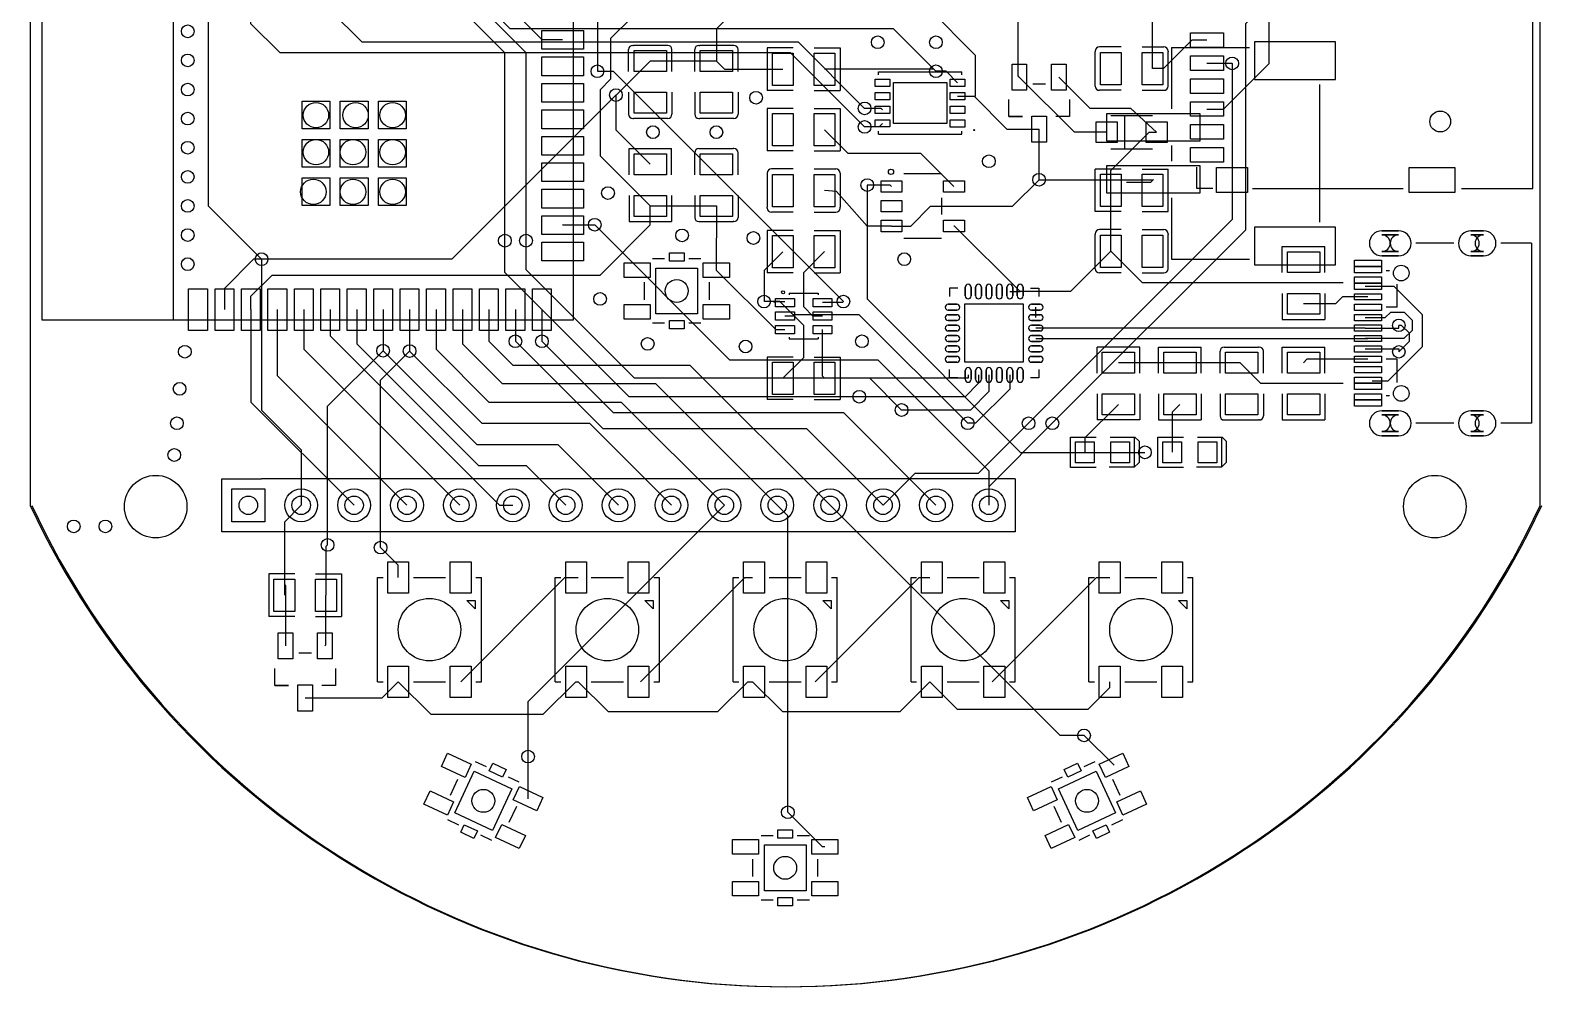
# Model space of a CAD drawing. Extents: x -1427 to 1430, y -1575 to 1575.
# Drawn here: x -1427 to 1430, y -1575 to 233 of the extents above; entities that cross this region are included whole.
import ezdxf

# ---------------------------------------------------------------- set-up
doc = ezdxf.new("R2010")
doc.units = 9

msp = doc.modelspace()

# ---------------------------------------------------------------- linework, layer by layer
for points in [[(-990, -200), (-1090, -100), (-1090, 750), (-1040, 800)], [(-1427.255, 665.539), (-1427.255, -666.498)], [(1427.254, -665.545), (1427.254, 665.539)], [(1278.301, -66.42), (1413.301, -66.42), (1413.301, 579.781), (1278.301, 579.781), (1281.658, 579.801)], [(-530, -165), (-530, 190), (-605, 265), (-900, 265), (-960.11, 325.11), (-960.11, 373.979)], [(-490, -165), (-490, 190), (-585, 285), (-885, 285), (-910.12, 310.12), (-910.12, 373.979)], [(-460.12, 373.979), (-428.979, 373.979), (-355, 300), (-355, 155)], [(74.37, 390), (19.37, 335), (-30, 335), (-130.03, 234.97), (-130.03, 174.37)], [(150, 50), (10, 190), (-955, 190), (-1010, 245), (-1010, 315)], [(150, 85), (25, 210), (-800, 210), (-860, 270), (-860, 315)], [(285, 155), (205, 235), (-520, 235), (-560, 275), (-560, 315)], [(-244.2, 302.6), (-330, 216.8), (-330, 140), (-350, 120), (-350, -4.4), (-255, -99.4)], [(-420.701, 214.299), (-459.299, 214.299), (-505, 260)], [(325.9, 107.8), (360, 107.8), (360, 185), (270.9, 274.1), (74.4, 274.1)], [(442.6, 144.199), (440.63, 146.169), (440.63, 275)], [(694.37, 160), (694.37, 275), (694.37, 275)], [(880, 255), (870.02, 245.02), (870.02, -144.98), (505, -510)], [(797.378, 83.75), (828.682, 83.75), (915, 170.068), (915, 255)], [(-288.1, 203.898), (-286.527, 203.898)], [(-223.533, 203.899), (-286.527, 203.898)], [(-222.749, 203.899), (-223.533, 203.899)], [(-221.961, 203.899), (-223.533, 203.899)], [(-163.1, 203.898), (-161.527, 203.898)], [(-98.533, 203.899), (-161.527, 203.898)], [(-97.749, 203.899), (-98.533, 203.899)], [(-96.961, 203.899), (-98.533, 203.899)], [(635.315, 200.945), (593.977, 200.945)], [(674.685, 200.945), (716.023, 200.945)], [(797.412, 213.66), (768.662, 213.66), (715.002, 160), (694.37, 160)], [(-255, 174.399), (-319.399, 110), (-320, 110)], [(-295.975, 154.685), (-295.975, 196.023)], [(-130, 174.4), (-255, 174.4)], [(-214.085, 154.685), (-214.085, 196.023)], [(-170.975, 154.685), (-170.975, 196.023)], [(-130.03, 174.37), (-114.625, 158.965), (-4.37, 158.965)], [(-89.085, 154.685), (-89.085, 196.023)], [(-33.899, 199.121), (-33.898, 118.809)], [(15.315, 199.121), (-33.898, 199.121)], [(54.685, 199.121), (103.898, 199.121)], [(103.898, 199.121), (103.898, 118.809)], [(586.101, 193.069), (586.101, 191.496)], [(586.101, 128.503), (586.101, 191.496)], [(723.898, 193.07), (723.898, 191.497)], [(723.899, 128.503), (723.898, 191.497)], [(730, 200), (730, 83.903)], [(730, 200), (877.987, 200)], [(-355, 155), (-325, 155), (110, -280)], [(285, 155), (281.035, 158.965), (74.37, 158.965)], [(176.295, 154.09), (333.775, 154.09)], [(176.295, 148.42), (176.295, 154.09)], [(325.865, 133.355), (304.22, 155), (285, 155)], [(333.775, 148.38), (333.775, 154.09)], [(607.8, 40), (546.8, 40), (442.6, 144.2)], [(845, 170), (845, -125), (460, -510)], [(702.2, 40), (653.3, 85), (576.6, 85), (517.4, 144.2)], [(797.378, 170.349), (844.651, 170.349), (845, 170)], [(-295.975, 115.315), (-295.975, 73.977)], [(-214.085, 115.315), (-214.085, 73.977)], [(-170.975, 115.315), (-170.975, 73.977)], [(-89.085, 115.315), (-89.085, 73.977)], [(15.315, 118.809), (-33.898, 118.809)], [(54.685, 118.809), (103.898, 118.809)], [(491.809, 130.43), (468.191, 130.43)], [(586.101, 126.931), (586.101, 128.503)], [(635.315, 119.055), (593.977, 119.055)], [(674.685, 119.055), (716.023, 119.055)], [(723.899, 127.719), (723.899, 128.503)], [(723.899, 126.931), (723.899, 128.503)], [(1010, 130), (1010, -130)], [(-320, 110), (-630, -200), (-990, -200)], [(-320, 110), (-320, 44.4), (-255, -20.6)], [(325.9, 107.8), (357.2, 107.8), (419.2, 45.8), (480, 45.8)], [(448.501, 69.41), (422.52, 69.41), (448.501, 69.41), (422.52, 69.41), (422.52, 101.5)], [(537.481, 101.5), (537.481, 69.41), (511.499, 69.41)], [(-288.099, 66.101), (-286.526, 66.101)], [(-223.533, 66.101), (-286.526, 66.101)], [(-221.961, 66.101), (-223.533, 66.101)], [(-163.099, 66.101), (-161.526, 66.101)], [(-98.533, 66.101), (-161.526, 66.101)], [(-96.961, 66.101), (-98.533, 66.101)], [(-33.899, 84.786), (-33.898, 4.474)], [(15.315, 84.786), (-33.898, 84.786)], [(54.685, 84.786), (103.898, 84.786)], [(103.898, 84.786), (103.898, 4.474)], [(184.136, 82.214), (181.35, 85), (150, 85)], [(615.63, 71.496), (694.37, 71.496)], [(641.172, 71.496), (641.172, 8.504)], [(319.1, -62.6), (256.5, 0), (119, 0), (74.4, 44.6)], [(184.135, 56.625), (177.51, 50), (150, 50)], [(176.295, 35.98), (176.295, 41.67)], [(176.295, 35.98), (333.775, 35.98)], [(333.775, 35.98), (333.775, 41.65)], [(480, -50), (480, 45.801)], [(615.63, -70), (615.63, -32.432), (688.062, 40), (702.24, 40)], [(-295.186, -40.315), (-295.186, 8.898)], [(-295.186, 8.898), (-214.874, 8.898)], [(-214.874, -40.315), (-214.874, 8.898)], [(-170.975, -40.315), (-170.975, 1.023)], [(-163.099, 8.899), (-161.527, 8.899)], [(-161.527, 8.899), (-98.534, 8.899)], [(-96.961, 8.899), (-98.534, 8.899)], [(-89.085, -40.315), (-89.085, 1.023)], [(15.315, 4.474), (-33.898, 4.474)], [(54.685, 4.474), (103.898, 4.474)], [(615.63, 8.504), (694.37, 8.504)], [(730, 14.522), (730, -14.521)], [(808.349, -66.42), (778.349, -66.42), (778.349, -26.42)], [(-33.9, -37.425), (-33.9, -38.997)], [(-33.9, -38.213), (-33.9, -38.997)], [(-33.9, -38.997), (-33.899, -101.991)], [(15.314, -29.549), (-26.024, -29.549)], [(54.684, -29.549), (96.022, -29.549)], [(103.898, -37.425), (103.898, -38.997)], [(103.898, -38.997), (103.898, -101.99)], [(200.9, -137.4), (237.6, -137.4), (275, -100), (430, -100), (480, -50)], [(295.438, -38.977), (224.572, -38.977)], [(480, -50), (695.2, -50), (696.001, -49.199)], [(635.315, -29.844), (586.102, -29.844)], [(586.102, -110.156), (586.102, -29.844)], [(696.14, -49.209), (690.349, -55), (645, -55)], [(674.685, -29.844), (723.898, -29.844)], [(723.899, -110.156), (723.898, -29.844)], [(-295.186, -79.685), (-295.186, -128.898)], [(-214.874, -79.685), (-214.874, -128.898)], [(-170.975, -79.685), (-170.975, -121.023)], [(-89.085, -79.685), (-89.085, -121.023)], [(200.9, -137.4), (154.7, -137.4), (97.1, -71.9), (74.4, -70.5)], [(155, -60), (155, -275), (445, -565), (680, -565)], [(200.95, -62.595), (198.355, -60), (155, -60)], [(295.438, -84.252), (295.438, -115.749)], [(615.63, -185), (615.63, -70)], [(730, -83.902), (730, -200), (877.987, -200)], [(883.349, -66.42), (1168.349, -66.42)], [(-1010.12, -295.31), (-1010.12, -270.12), (-970, -230), (-350, -230), (-255, -135), (-255, -99.37)], [(-255, -99.37), (-130, -99.37)], [(-130, -99.4), (-130.2, -220.6)], [(-33.899, -103.564), (-33.899, -101.991)], [(15.314, -111.439), (-26.024, -111.439)], [(54.684, -111.439), (96.022, -111.439)], [(103.898, -103.563), (103.898, -101.99)], [(635.315, -110.156), (586.102, -110.156)], [(674.685, -110.156), (723.898, -110.156)], [(-420.75, -135.669), (-420.081, -135), (-360, -135)], [(-360, -135), (-105, -390), (175, -390), (385, -600), (385, -665)], [(-295.186, -128.899), (-214.874, -128.898)], [(-163.099, -128.899), (-161.527, -128.899)], [(-162.311, -128.899), (-161.527, -128.899)], [(-161.527, -128.899), (-98.533, -128.898)], [(-96.96, -128.898), (-98.533, -128.898)], [(615.63, -185), (539.37, -261.26), (444.21, -261.26), (320.35, -137.4), (319.099, -137.4)], [(140, -460), (-295, -460), (-530, -225), (-530, -165)], [(220, -485), (160, -425), (-285, -425), (-490, -220), (-490, -165)], [(-33.899, -145.632), (-33.898, -225.944)], [(15.315, -145.632), (-33.898, -145.632)], [(54.685, -145.632), (103.898, -145.632)], [(103.898, -145.632), (103.898, -225.944)], [(295.438, -161.025), (224.572, -161.025)], [(586.101, -151.931), (586.101, -153.504)], [(586.101, -216.497), (586.101, -153.504)], [(635.315, -144.055), (593.977, -144.055)], [(674.685, -144.055), (716.023, -144.055)], [(723.898, -151.93), (723.898, -153.503)], [(723.899, -216.497), (723.898, -153.503)], [(1263.752, -169.892), (1192.185, -169.892)], [(1410.746, -169.892), (1352.818, -169.892)], [(1410.746, -169.892), (1410.747, -510.048)], [(-990, -200), (-1005, -200), (-1060.12, -255.12), (-1060.12, -295.31)], [(-990, -200), (-990, -200), (-990, -485), (-915, -560), (-915, -665)], [(-250.652, -199.001), (-227.9, -199.001)], [(-182.1, -199.001), (-159.348, -199.001)], [(-4.4, -185.8), (-40, -221.1), (-40, -280)], [(70.4, -307.5), (52.5, -307.5), (35, -290), (35, -225), (74.4, -185.6)], [(1054.971, -244.971), (675.601, -244.971), (615.63, -185)], [(939.814, -225.285), (939.814, -176.072)], [(939.814, -176.072), (1020.126, -176.072)], [(1020.126, -225.285), (1020.126, -176.072)], [(-130.2, -220.601), (-17.691, -333.11), (-0.43, -333.11)], [(15.315, -225.944), (-33.898, -225.944)], [(54.685, -225.944), (103.898, -225.944)], [(586.101, -218.069), (586.101, -216.497)], [(635.315, -225.945), (593.977, -225.945)], [(674.685, -225.945), (716.023, -225.945)], [(723.899, -217.281), (723.899, -216.497)], [(723.899, -218.069), (723.899, -216.497)], [(1142.622, -221.981), (1136.382, -221.981)], [(-266.024, -276.516), (-266.024, -243.525)], [(-143.976, -243.525), (-143.976, -276.515)], [(326.101, -254.85), (310.349, -254.85), (310.349, -270.6)], [(463.901, -254.85), (479.651, -254.85), (479.651, -270.6)], [(1109.97, -429.97), (1139.97, -429.97), (1204.97, -364.97), (1204.97, -304.97), (1151.371, -251.369), (1096.669, -251.369)], [(1156.824, -290.879), (1156.824, -247.158)], [(345, -510), (140, -305), (15, -305), (-10, -280), (-40, -280)], [(-0.43, -280.723), (-19.223, -280.723), (-20.43, -281.93), (-22.36, -280), (-40, -280)], [(7.44, -264.207), (62.558, -264.207)], [(7.44, -264.207), (7.44, -267.449)], [(62.558, -264.207), (62.558, -267.449)], [(110, -280), (108.074, -281.926), (70.43, -281.926)], [(424.532, -261.257), (444.212, -261.257)], [(939.814, -264.655), (939.814, -313.868)], [(1101.694, -271.071), (1053.862, -271.076), (1040.6, -284.34), (979.97, -284.34)], [(1020.126, -264.655), (1020.126, -313.868)], [(-1010.1, -295.3), (-1010.1, -469.9), (-815, -665)], [(-960.12, -295.32), (-960.12, -419.88), (-715, -665)], [(-910.1, -295.3), (-910.1, -369.9), (-615, -665)], [(-860.1, -295.3), (-860.1, -344.9), (-540, -665), (-515, -665)], [(-810.1, -295.3), (-810.1, -359.9), (-580, -590), (-490, -590), (-415, -665)], [(-760.1, -295.3), (-760.1, -372.985)], [(-710.1, -295.3), (-710.1, -373.699)], [(-660.1, -295.3), (-660.1, -369.9), (-560, -470), (-310, -470), (-115, -665)], [(-610.1, -295.3), (-610.1, -359.9), (-535, -435), (-245, -435), (-15, -665)], [(-560.1, -295.3), (-560.1, -354.9), (-515, -400), (-180, -400), (85, -665)], [(-510.1, -295.3), (-510, -355)], [(-460.1, -295.3), (-460, -355)], [(-4.4, -425), (35, -385.6), (35, -325), (17.5, -307.5), (-0.4, -307.5)], [(473.7, -310.5), (473.7, -290.8)], [(939.814, -313.869), (1020.126, -313.868)], [(1096.694, -310.5), (1134.496, -310.5), (1144.994, -299.999), (1169.994, -299.999), (1184.994, -314.999), (1184.994, -334.999), (1169.794, -349.799), (1096.694, -349.799)], [(1156.824, -290.879), (1136.343, -290.879)], [(-227.9, -321.049), (-250.737, -321.049)], [(-159.262, -321.049), (-182.1, -321.049)], [(74.37, -425), (70.43, -421.06), (70.43, -333.106)], [(1096.67, -330.171), (1096.659, -330.16), (473.74, -330.16)], [(1096.694, -330.199), (1159.994, -330.199), (1159.994, -324.999)], [(1159.994, -374.999), (1179.994, -354.999), (1179.994, -339.999), (1164.994, -324.999), (1159.994, -324.999)], [(-510, -355), (-345, -520), (40, -520), (185, -665)], [(-460, -355), (-325, -490), (110, -490), (285, -665)], [(7.44, -347.579), (7.44, -350.821)], [(7.44, -350.821), (62.558, -350.821)], [(62.558, -347.579), (62.558, -350.821)], [(473.74, -349.84), (1101.6, -349.84), (1101.67, -349.771)], [(670.126, -366.071), (589.814, -366.072)], [(589.814, -415.285), (589.814, -366.072)], [(670.126, -415.285), (670.126, -366.072)], [(705.955, -415.285), (705.955, -366.072)], [(705.955, -366.072), (786.267, -366.072)], [(786.267, -415.285), (786.267, -366.072)], [(829.973, -366.071), (831.545, -366.071)], [(831.545, -366.071), (894.538, -366.071)], [(896.111, -366.071), (894.538, -366.071)], [(939.814, -415.285), (939.814, -366.072)], [(939.814, -366.072), (1020.126, -366.072)], [(1020.126, -415.285), (1020.126, -366.072)], [(1096.694, -369.499), (1159.994, -369.499), (1159.994, -374.999)], [(-865, -740), (-865, -477.886), (-760.1, -372.986)], [(-765, -745), (-765, -635), (-765, -428.599), (-710.1, -373.699)], [(-760.1, -373), (-583.1, -550), (-430, -550), (-315, -665)], [(-710.1, -373.7), (-573.8, -510), (-370, -510), (-215, -665)], [(-33.899, -384.844), (-33.898, -465.156)], [(15.315, -384.844), (-33.898, -384.844)], [(54.685, -384.844), (103.898, -384.844)], [(103.898, -384.844), (103.898, -465.156)], [(859.941, -395.6), (629.97, -395.6)], [(822.097, -415.285), (822.097, -373.947)], [(1054.97, -434.97), (899.34, -434.97), (859.941, -395.6)], [(903.987, -415.285), (903.987, -373.947)], [(1101.694, -389.179), (986.391, -389.179), (979.97, -395.6)], [(1156.908, -389.182), (1136.382, -389.182)], [(1156.908, -432.751), (1156.908, -389.182)], [(345.8, -418.7), (345.8, -425), (74.4, -425)], [(365.5, -418.7), (365.5, -434.5), (340, -460), (140, -460)], [(385.2, -418.7), (385.2, -449.8), (350, -485), (220, -485)], [(326.101, -424.149), (310.349, -424.149), (310.349, -408.4)], [(424.5, -418.7), (424.5, -445.5), (360, -510), (345, -510)], [(479.651, -408.4), (479.651, -424.149), (463.901, -424.149)], [(589.814, -454.655), (589.814, -503.868)], [(670.126, -454.655), (670.126, -503.868)], [(705.955, -454.655), (705.955, -503.868)], [(786.267, -454.655), (786.267, -503.868)], [(822.097, -454.655), (822.097, -495.993)], [(903.987, -454.655), (903.987, -495.993)], [(939.814, -454.655), (939.814, -503.868)], [(1020.126, -454.655), (1020.126, -503.868)], [(15.315, -465.156), (-33.898, -465.156)], [(54.685, -465.156), (103.898, -465.156)], [(629.97, -474.34), (566.5, -537.81), (566.5, -564.97)], [(746.11, -474.34), (731.46, -488.99), (731.46, -564.93)], [(1142.646, -458.08), (1136.381, -458.08)], [(460, -510), (365, -605), (245, -605), (185, -665)], [(505, -510), (385, -630), (385, -665)], [(670.126, -503.868), (589.814, -503.868)], [(705.955, -503.869), (786.267, -503.868)], [(829.973, -503.869), (831.545, -503.869)], [(830.761, -503.869), (831.545, -503.869)], [(831.545, -503.869), (894.539, -503.868)], [(896.112, -503.868), (894.539, -503.868)], [(939.814, -503.869), (1020.126, -503.868)], [(1263.752, -510.048), (1192.185, -510.048)], [(1410.747, -510.048), (1352.818, -510.048)], [(588.159, -593.71), (539.34, -593.71), (539.34, -536.624), (588.159, -536.624)], [(614.537, -536.23), (659.812, -536.23), (659.812, -593.316), (612.568, -593.316)], [(659.812, -536.23), (660.994, -536.23), (668.868, -544.104), (668.868, -584.261), (667.686, -585.442), (659.812, -593.316)], [(753.116, -593.67), (704.297, -593.67), (704.297, -536.584), (753.116, -536.584)], [(779.494, -536.19), (824.769, -536.19), (824.769, -593.276), (777.525, -593.276)], [(824.769, -536.19), (825.951, -536.19), (833.825, -544.064), (833.825, -584.221), (832.643, -585.402), (824.769, -593.276)], [(633.43, -564.971), (633.459, -565), (680, -565)], [(435, -615), (435, -615), (435, -715), (-1065, -715), (-1065, -615), (-990, -615)], [(435, -615), (-990, -615)], [(-915, -665), (-946.87, -696.87), (-946.87, -835)], [(-486.089, -1140), (-486.089, -1036.089), (-115, -665)], [(5, -1245), (5, -685), (-15, -665)], [(565, -1100), (520, -1100), (85, -665)], [(-865, -740), (-868.13, -743.13), (-868.13, -835)], [(-731.55, -801.58), (-731.55, -778.45), (-765, -745)], [(-976.399, -794.844), (-976.398, -875.156)], [(-927.185, -794.844), (-976.398, -794.844)], [(-887.815, -794.844), (-838.602, -794.844)], [(-838.602, -794.844), (-838.602, -875.156)], [(-946.87, -815), (-944.9, -816.97), (-944.9, -930.8)], [(-868.13, -835), (-867.6, -834.47), (-867.6, -820.801)], [(-770.92, -801.595), (-760.3, -801.595)], [(-770.92, -998.445), (-770.92, -801.595)], [(-702.8, -801.595), (-642.2, -801.595)], [(-613.45, -998.42), (-416.61, -801.58), (-391.55, -801.58)], [(-584.7, -801.595), (-574.07, -801.595)], [(-574.07, -998.445), (-574.07, -801.595)], [(-434.67, -801.595), (-424.05, -801.595)], [(-434.67, -998.445), (-434.67, -801.595)], [(-366.55, -801.595), (-305.95, -801.595)], [(-273.45, -998.42), (-76.61, -801.58), (-61.55, -801.58)], [(-248.45, -801.595), (-237.82, -801.595)], [(-237.82, -998.445), (-237.82, -801.595)], [(-98.42, -801.595), (-87.8, -801.595)], [(-98.42, -998.445), (-98.42, -801.595)], [(-30.3, -801.595), (30.3, -801.595)], [(56.55, -998.42), (253.39, -801.58), (273.45, -801.58)], [(87.8, -801.595), (98.43, -801.595)], [(98.43, -998.445), (98.43, -801.595)], [(237.83, -801.595), (248.45, -801.595)], [(237.83, -998.445), (237.83, -801.595)], [(305.95, -801.595), (366.55, -801.595)], [(391.55, -998.42), (588.39, -801.58), (613.45, -801.58)], [(424.05, -801.595), (434.68, -801.595)], [(434.68, -998.445), (434.68, -801.595)], [(574.08, -801.595), (584.7, -801.595)], [(574.08, -998.445), (574.08, -801.595)], [(642.2, -801.595), (702.8, -801.595)], [(760.3, -801.595), (770.93, -801.595)], [(770.93, -998.445), (770.93, -801.595)], [(-870.1, -930.8), (-868.13, -928.83), (-868.13, -835)], [(-927.185, -875.156), (-976.398, -875.156)], [(-887.815, -875.156), (-838.602, -875.156)], [(-895.69, -944.57), (-919.31, -944.57)], [(-939, -1005.59), (-964.98, -1005.59), (-939, -1005.59), (-964.98, -1005.59), (-964.98, -973.5)], [(-731.55, -998.42), (-762.33, -1029.2), (-907.5, -1029.2)], [(-850.02, -973.5), (-850.02, -1005.59), (-876, -1005.59)], [(-770.92, -998.445), (-760.3, -998.445)], [(-731.55, -998.42), (-669.97, -1060), (-457.5, -1060), (-395.92, -998.42), (-391.55, -998.42)], [(-702.8, -998.445), (-642.2, -998.445)], [(-584.7, -998.445), (-574.07, -998.445)], [(-434.67, -998.445), (-424.05, -998.445)], [(-391.55, -998.42), (-334.97, -1055), (-127.5, -1055), (-70.92, -998.42), (-61.55, -998.42)], [(-366.55, -998.445), (-305.95, -998.445)], [(-248.45, -998.445), (-237.82, -998.445)], [(-98.42, -998.445), (-87.8, -998.445)], [(-61.6, -998.4), (-5, -1055), (217.5, -1055), (273.4, -998.4)], [(-30.3, -998.445), (30.3, -998.445)], [(87.8, -998.445), (98.43, -998.445)], [(237.83, -998.445), (248.45, -998.445)], [(273.45, -998.42), (325.03, -1050), (572.5, -1050), (613.45, -1009.05), (613.45, -998.42)], [(305.95, -998.445), (366.55, -998.445)], [(424.05, -998.445), (434.68, -998.445)], [(574.08, -998.445), (584.7, -998.445)], [(642.2, -998.445), (702.8, -998.445)], [(760.3, -998.445), (770.93, -998.445)], [(621.7, -1156.2), (565, -1100)], [(-486.09, -1219.42), (-486.09, -1140)], [(-586.13, -1148.939), (-565.51, -1158.554)], [(565.51, -1158.554), (586.13, -1148.939)], [(-632.821, -1212.695), (-618.879, -1182.795)], [(-524.001, -1177.91), (-503.381, -1187.526)], [(503.381, -1187.526), (524.001, -1177.91)], [(618.879, -1182.795), (632.821, -1212.694)], [(-508.266, -1234.374), (-522.208, -1264.274)], [(74.8, -1310.6), (70.6, -1310.6), (5, -1245)], [(522.208, -1264.274), (508.266, -1234.374)], [(-617.09, -1269.167), (-637.787, -1259.516)], [(637.788, -1259.515), (617.09, -1269.167)], [(-554.883, -1298.175), (-575.581, -1288.523)], [(-45.652, -1289.001), (-22.9, -1289.001)], [(22.9, -1289.001), (45.652, -1289.001)], [(575.581, -1288.523), (554.884, -1298.174)], [(-61.024, -1366.516), (-61.024, -1333.525)], [(61.024, -1333.525), (61.024, -1366.515)], [(-22.9, -1411.049), (-45.737, -1411.049)], [(45.738, -1411.049), (22.9, -1411.049)]]:
    msp.add_lwpolyline(points)
for points in [[(-1405, -315), (-1405, 393.66), (-401.06, 393.66), (-401.06, -315), (-1405, -315)], [(-1405, -315), (-1405, 393.66), (-1156.97, 393.66), (-1156.97, -315), (-1405, -315)], [(-381.378, 196.614), (-460.118, 196.614), (-460.118, 232.048), (-381.378, 232.048)], [(765.909, 199.879), (765.909, 227.439), (828.901, 227.439), (828.901, 199.879)], [(887.087, 210.63), (887.087, 139.764), (1040.63, 139.764), (1040.63, 210.63)], [(-381.378, 146.615), (-460.118, 146.615), (-460.118, 182.049), (-381.378, 182.049)], [(-224.518, 194.055), (-224.518, 154.685), (-285.542, 154.685), (-285.542, 194.055)], [(-99.518, 194.055), (-99.518, 154.685), (-160.542, 154.685), (-160.542, 194.055)], [(-24.055, 189.477), (15.315, 189.477), (15.315, 128.453), (-24.055, 128.453)], [(54.685, 189.477), (94.055, 189.477), (94.055, 128.453), (54.685, 128.453)], [(635.315, 129.488), (595.945, 129.488), (595.945, 190.512), (635.315, 190.512)], [(714.055, 129.488), (674.685, 129.488), (674.685, 190.512), (714.055, 190.512)], [(765.909, 156.572), (765.909, 184.132), (828.901, 184.132), (828.901, 156.572)], [(428.82, 168.806), (456.38, 168.806), (456.38, 119.594), (428.82, 119.594)], [(503.62, 168.806), (531.18, 168.806), (531.18, 119.594), (503.62, 119.594)], [(-381.378, 96.615), (-460.118, 96.615), (-460.118, 132.049), (-381.378, 132.049)], [(-224.518, 115.315), (-224.518, 75.945), (-285.542, 75.945), (-285.542, 115.315)], [(-99.518, 115.315), (-99.518, 75.945), (-160.542, 75.945), (-160.542, 115.315)], [(197.948, 126.54), (170.389, 126.54), (170.389, 140.32), (197.948, 140.32)], [(197.948, 100.95), (170.389, 100.95), (170.389, 114.73), (197.948, 114.73)], [(305.429, 133.618), (305.429, 56.452), (204.641, 56.452), (204.641, 133.618)], [(339.68, 126.5), (312.121, 126.5), (312.121, 140.28), (339.68, 140.28)], [(339.68, 100.92), (312.121, 100.92), (312.121, 114.7), (339.68, 114.7)], [(765.909, 113.265), (765.909, 140.825), (828.901, 140.825), (828.901, 113.265)], [(-860.908, 98.386), (-860.908, 46.024), (-913.27, 46.024), (-913.27, 98.386)], [(-788.662, 98.386), (-788.662, 46.024), (-841.025, 46.024), (-841.025, 98.386)], [(-716.417, 98.386), (-716.417, 46.024), (-768.78, 46.024), (-768.78, 98.386)], [(197.948, 75.36), (170.389, 75.36), (170.389, 89.14), (197.948, 89.14)], [(339.68, 75.32), (312.121, 75.32), (312.121, 89.1), (339.68, 89.1)], [(765.909, 69.957), (765.909, 97.517), (828.901, 97.517), (828.901, 69.957)], [(-381.378, 46.613), (-460.118, 46.613), (-460.118, 82.047), (-381.378, 82.047)], [(-24.055, 75.142), (15.315, 75.142), (15.315, 14.118), (-24.055, 14.118)], [(54.685, 75.142), (94.055, 75.142), (94.055, 14.118), (54.685, 14.118)], [(197.948, 49.77), (170.389, 49.77), (170.389, 63.55), (197.948, 63.55)], [(339.68, 49.75), (312.121, 49.75), (312.121, 63.53), (339.68, 63.53)], [(466.22, 70.406), (493.78, 70.406), (493.78, 21.194), (466.22, 21.194)], [(627.441, 20.315), (588.071, 20.315), (588.071, 59.685), (627.441, 59.685)], [(607.559, 74.803), (607.559, 23.622), (784.724, 23.622), (784.724, 74.803)], [(721.929, 20.315), (682.559, 20.315), (682.559, 59.685), (721.929, 59.685)], [(-381.378, -3.388), (-460.118, -3.388), (-460.118, 32.046), (-381.378, 32.046)], [(765.909, 26.65), (765.909, 54.21), (828.901, 54.21), (828.901, 26.65)], [(-860.907, 26.142), (-860.907, -26.22), (-913.269, -26.22), (-913.269, 26.142)], [(-788.663, 26.142), (-788.663, -26.22), (-841.025, -26.22), (-841.025, 26.142)], [(-716.418, 26.142), (-716.418, -26.22), (-768.779, -26.22), (-768.779, 26.142)], [(765.909, -16.657), (765.909, 10.903), (828.901, 10.903), (828.901, -16.657)], [(-381.378, -53.388), (-460.118, -53.388), (-460.118, -17.954), (-381.378, -17.954)], [(-285.542, -40.315), (-285.542, -0.945), (-224.518, -0.945), (-224.518, -40.315)], [(-160.542, -40.315), (-160.542, -0.945), (-99.518, -0.945), (-99.518, -40.315)], [(607.559, -23.621), (607.559, -74.802), (784.724, -74.802), (784.724, -23.621)], [(815.121, -73.743), (815.121, -26.499), (874.177, -26.499), (874.177, -73.743)], [(1179.295, -73.743), (1179.295, -26.499), (1265.909, -26.499), (1265.909, -73.743)], [(-860.908, -46.102), (-860.908, -98.464), (-913.27, -98.464), (-913.27, -46.102)], [(-788.663, -46.102), (-788.663, -98.464), (-841.024, -98.464), (-841.024, -46.102)], [(-716.416, -46.102), (-716.416, -98.464), (-768.779, -98.464), (-768.779, -46.102)], [(-24.056, -39.982), (15.314, -39.982), (15.314, -101.006), (-24.056, -101.006)], [(54.684, -39.982), (94.054, -39.982), (94.054, -101.006), (54.684, -101.006)], [(220.635, -51.772), (220.635, -73.425), (181.265, -73.425), (181.265, -51.772)], [(338.745, -51.772), (338.745, -73.425), (299.375, -73.425), (299.375, -51.772)], [(635.315, -100.512), (595.945, -100.512), (595.945, -39.488), (635.315, -39.488)], [(714.055, -100.512), (674.685, -100.512), (674.685, -39.488), (714.055, -39.488)], [(-381.378, -103.387), (-460.118, -103.387), (-460.118, -67.953), (-381.378, -67.953)], [(-285.542, -119.055), (-285.542, -79.685), (-224.518, -79.685), (-224.518, -119.055)], [(-160.542, -119.055), (-160.542, -79.685), (-99.518, -79.685), (-99.518, -119.055)], [(220.635, -89.173), (220.635, -110.827), (181.265, -110.827), (181.265, -89.173)], [(-381.378, -153.386), (-460.118, -153.386), (-460.118, -117.952), (-381.378, -117.952)], [(220.635, -126.575), (220.635, -148.228), (181.265, -148.228), (181.265, -126.575)], [(338.745, -126.575), (338.745, -148.228), (299.375, -148.228), (299.375, -126.575)], [(887.087, -139.763), (887.087, -210.629), (1040.63, -210.629), (1040.63, -139.763)], [(-381.378, -203.386), (-460.118, -203.386), (-460.118, -167.952), (-381.378, -167.952)], [(-24.055, -155.276), (15.315, -155.276), (15.315, -216.3), (-24.055, -216.3)], [(54.685, -155.276), (94.055, -155.276), (94.055, -216.3), (54.685, -216.3)], [(635.315, -215.512), (595.945, -215.512), (595.945, -154.488), (635.315, -154.488)], [(714.055, -215.512), (674.685, -215.512), (674.685, -154.488), (714.055, -154.488)], [(1127.971, -154.144), (1159.466, -154.144)], [(1159.468, -146.268), (1127.972, -146.268)], [(1296.474, -154.144), (1320.096, -154.144)], [(1320.101, -146.268), (1296.479, -146.268)], [(-191.2, -188.125), (-191.2, -203.925), (-218.8, -203.925), (-218.8, -188.125)], [(949.458, -225.285), (949.458, -185.915), (1010.482, -185.915), (1010.482, -225.285)], [(1127.971, -185.64), (1159.466, -185.64)], [(1159.468, -193.512), (1127.972, -193.512)], [(1296.474, -185.64), (1320.096, -185.64)], [(1320.101, -193.512), (1296.479, -193.512)], [(-255.2, -234.425), (-304.4, -234.425), (-304.4, -206.825), (-255.2, -206.825)], [(-165.63, -303.332), (-244.37, -303.332), (-244.37, -216.718), (-165.63, -216.718), (-165.63, -303.332)], [(-105.6, -234.425), (-154.8, -234.425), (-154.8, -206.825), (-105.6, -206.825)], [(1076.1, -213.985), (1076.1, -202.174), (1127.282, -202.174), (1127.282, -213.985)], [(1076.1, -225.795), (1076.1, -213.984), (1127.282, -213.984), (1127.282, -225.795)], [(-1127.835, -334.685), (-1127.835, -255.945), (-1092.401, -255.945), (-1092.401, -334.685)], [(-1077.834, -334.685), (-1077.834, -255.945), (-1042.4, -255.945), (-1042.4, -334.685)], [(-1027.833, -334.685), (-1027.833, -255.945), (-992.399, -255.945), (-992.399, -334.685)], [(-977.833, -334.685), (-977.833, -255.945), (-942.399, -255.945), (-942.399, -334.685)], [(-927.832, -334.685), (-927.832, -255.945), (-892.398, -255.945), (-892.398, -334.685)], [(-877.832, -334.685), (-877.832, -255.945), (-842.398, -255.945), (-842.398, -334.685)], [(-827.832, -334.685), (-827.832, -255.945), (-792.398, -255.945), (-792.398, -334.685)], [(-777.832, -334.685), (-777.832, -255.945), (-742.398, -255.945), (-742.398, -334.685)], [(-727.833, -334.685), (-727.833, -255.945), (-692.399, -255.945), (-692.399, -334.685)], [(-677.835, -334.685), (-677.835, -255.945), (-642.401, -255.945), (-642.401, -334.685)], [(-627.837, -334.685), (-627.837, -255.945), (-592.403, -255.945), (-592.403, -334.685)], [(-577.836, -334.685), (-577.836, -255.945), (-542.402, -255.945), (-542.402, -334.685)], [(-527.835, -334.685), (-527.835, -255.945), (-492.401, -255.945), (-492.401, -334.685)], [(-477.835, -334.685), (-477.835, -255.945), (-442.401, -255.945), (-442.401, -334.685)], [(340.278, -252.9925), (340.278, -269.5275)], [(351.302, -252.9925), (351.302, -269.5275)], [(359.958, -252.9925), (359.958, -269.5275)], [(370.982, -252.9925), (370.982, -269.5275)], [(379.648, -252.9925), (379.648, -269.5275)], [(390.672, -252.9925), (390.672, -269.5275)], [(399.328, -252.9925), (399.328, -269.5275)], [(410.352, -252.9925), (410.352, -269.5275)], [(419.018, -252.9925), (419.018, -269.5275)], [(430.042, -252.9925), (430.042, -269.5275)], [(438.698, -252.9925), (438.698, -269.5275)], [(449.722, -252.9925), (449.722, -269.5275)], [(1076.098, -245.475), (1076.098, -233.664), (1127.28, -233.664), (1127.28, -245.475)], [(1076.098, -257.295), (1076.098, -245.484), (1127.28, -245.484), (1127.28, -257.295)], [(-255.196, -313.175), (-304.409, -313.175), (-304.409, -285.616), (-255.196, -285.616)], [(-105.591, -313.175), (-154.803, -313.175), (-154.803, -285.615), (-105.591, -285.615)], [(17.286, -274.05), (17.286, -289.798), (-18.148, -289.798), (-18.148, -274.05)], [(88.146, -274.05), (88.146, -289.798), (52.712, -289.798), (52.712, -274.05)], [(307.9925, -285.278), (324.5275, -285.278)], [(450.118, -394.618), (339.882, -394.618), (339.882, -284.382), (450.118, -284.382)], [(465.4725, -285.278), (482.0075, -285.278)], [(949.458, -304.025), (949.458, -264.655), (1010.482, -264.655), (1010.482, -304.025)], [(1076.061, -296.675), (1076.061, -284.864), (1127.243, -284.864), (1127.243, -296.675)], [(1076.1, -276.975), (1076.1, -265.164), (1127.282, -265.164), (1127.282, -276.975)], [(17.286, -299.64), (17.286, -315.388), (-18.148, -315.388), (-18.148, -299.64)], [(88.146, -299.64), (88.146, -315.388), (52.712, -315.388), (52.712, -299.64)], [(307.9925, -296.302), (324.5275, -296.302)], [(307.9925, -304.958), (324.5275, -304.958)], [(465.4725, -296.302), (482.0075, -296.302)], [(465.4725, -304.958), (482.0075, -304.958)], [(1076.1, -316.345), (1076.1, -304.534), (1127.282, -304.534), (1127.282, -316.345)], [(-191.2, -316.125), (-191.2, -331.825), (-218.8, -331.825), (-218.8, -316.125)], [(17.286, -325.23), (17.286, -340.978), (-18.148, -340.978), (-18.148, -325.23)], [(88.146, -325.23), (88.146, -340.978), (52.712, -340.978), (52.712, -325.23)], [(307.9925, -315.982), (324.5275, -315.982)], [(307.9925, -324.648), (324.5275, -324.648)], [(307.9925, -335.672), (324.5275, -335.672)], [(465.4725, -315.982), (482.0075, -315.982)], [(465.4725, -324.648), (482.0075, -324.648)], [(465.4725, -335.672), (482.0075, -335.672)], [(1076.099, -336.035), (1076.099, -324.224), (1127.281, -324.224), (1127.281, -336.035)], [(307.9925, -344.328), (324.5275, -344.328)], [(307.9925, -355.352), (324.5275, -355.352)], [(307.9925, -364.018), (324.5275, -364.018)], [(465.4725, -344.328), (482.0075, -344.328)], [(465.4725, -355.352), (482.0075, -355.352)], [(465.4725, -364.018), (482.0075, -364.018)], [(1076.099, -375.405), (1076.099, -363.594), (1127.281, -363.594), (1127.281, -375.405)], [(1076.1, -355.715), (1076.1, -343.904), (1127.282, -343.904), (1127.282, -355.715)], [(-24.055, -394.488), (15.315, -394.488), (15.315, -455.512), (-24.055, -455.512)], [(54.685, -394.488), (94.055, -394.488), (94.055, -455.512), (54.685, -455.512)], [(307.9925, -375.042), (324.5275, -375.042)], [(307.9925, -383.698), (324.5275, -383.698)], [(307.9925, -394.722), (324.5275, -394.722)], [(465.4725, -375.042), (482.0075, -375.042)], [(465.4725, -383.698), (482.0075, -383.698)], [(465.4725, -394.722), (482.0075, -394.722)], [(660.482, -375.915), (660.482, -415.285), (599.458, -415.285), (599.458, -375.915)], [(715.599, -415.285), (715.599, -375.915), (776.623, -375.915), (776.623, -415.285)], [(832.53, -415.285), (832.53, -375.915), (893.554, -375.915), (893.554, -415.285)], [(949.458, -415.285), (949.458, -375.915), (1010.482, -375.915), (1010.482, -415.285)], [(1076.1, -395.085), (1076.1, -383.274), (1127.282, -383.274), (1127.282, -395.085)], [(340.278, -410.4725), (340.278, -427.0075)], [(351.302, -410.4725), (351.302, -427.0075)], [(359.958, -410.4725), (359.958, -427.0075)], [(370.982, -410.4725), (370.982, -427.0075)], [(379.648, -410.4725), (379.648, -427.0075)], [(390.672, -410.4725), (390.672, -427.0075)], [(399.328, -410.4725), (399.328, -427.0075)], [(410.352, -410.4725), (410.352, -427.0075)], [(419.018, -410.4725), (419.018, -427.0075)], [(430.042, -410.4725), (430.042, -427.0075)], [(438.698, -410.4725), (438.698, -427.0075)], [(449.722, -410.4725), (449.722, -427.0075)], [(1076.061, -414.775), (1076.061, -402.964), (1127.243, -402.964), (1127.243, -414.775)], [(1076.099, -434.455), (1076.099, -422.644), (1127.281, -422.644), (1127.281, -434.455)], [(660.482, -454.655), (660.482, -494.025), (599.458, -494.025), (599.458, -454.655)], [(715.599, -494.025), (715.599, -454.655), (776.623, -454.655), (776.623, -494.025)], [(832.53, -494.025), (832.53, -454.655), (893.554, -454.655), (893.554, -494.025)], [(949.458, -494.025), (949.458, -454.655), (1010.482, -454.655), (1010.482, -494.025)], [(1076.099, -446.265), (1076.099, -434.454), (1127.281, -434.454), (1127.281, -446.265)], [(1076.099, -465.955), (1076.099, -454.144), (1127.281, -454.144), (1127.281, -465.955)], [(1076.099, -477.765), (1076.099, -465.954), (1127.281, -465.954), (1127.281, -477.765)], [(1127.97, -494.3), (1159.467, -494.3)], [(1159.468, -486.428), (1127.972, -486.428)], [(1296.474, -494.3), (1320.096, -494.3)], [(1320.101, -486.428), (1296.479, -486.428)], [(1127.97, -525.796), (1159.467, -525.796)], [(1159.468, -533.672), (1127.972, -533.672)], [(1296.474, -525.796), (1320.096, -525.796)], [(1320.101, -533.672), (1296.479, -533.672)], [(584.217, -545.285), (584.217, -584.655), (548.787, -584.655), (548.787, -545.285)], [(651.146, -545.285), (651.146, -584.655), (615.716, -584.655), (615.716, -545.285)], [(749.174, -545.245), (749.174, -584.615), (713.744, -584.615), (713.744, -545.245)], [(816.103, -545.245), (816.103, -584.615), (780.673, -584.615), (780.673, -545.245)], [(-1046, -634), (-984, -634), (-984, -696), (-1046, -696)], [(-751.2, -831.125), (-751.2, -772.025), (-711.9, -772.025), (-711.9, -831.125)], [(-633.1, -831.125), (-633.1, -772.025), (-593.8, -772.025), (-593.8, -831.125)], [(-414.95, -831.125), (-414.95, -772.025), (-375.65, -772.025), (-375.65, -831.125)], [(-296.85, -831.125), (-296.85, -772.025), (-257.55, -772.025), (-257.55, -831.125)], [(-78.7, -831.125), (-78.7, -772.025), (-39.4, -772.025), (-39.4, -831.125)], [(39.4, -831.125), (39.4, -772.025), (78.7, -772.025), (78.7, -831.125)], [(257.55, -831.125), (257.55, -772.025), (296.85, -772.025), (296.85, -831.125)], [(375.65, -831.125), (375.65, -772.025), (414.95, -772.025), (414.95, -831.125)], [(593.8, -831.125), (593.8, -772.025), (633.1, -772.025), (633.1, -831.125)], [(711.9, -831.125), (711.9, -772.025), (751.2, -772.025), (751.2, -831.125)], [(-966.555, -804.488), (-927.185, -804.488), (-927.185, -865.512), (-966.555, -865.512)], [(-887.815, -804.488), (-848.445, -804.488), (-848.445, -865.512), (-887.815, -865.512)], [(-601.63, -844.912), (-585.88, -844.912), (-585.885, -860.66), (-601.63, -844.912)], [(-265.38, -844.912), (-249.63, -844.912), (-249.635, -860.66), (-265.38, -844.912)], [(70.87, -844.912), (86.62, -844.912), (86.615, -860.66), (70.87, -844.912)], [(407.12, -844.912), (422.87, -844.912), (422.865, -860.66), (407.12, -844.912)], [(743.37, -844.912), (759.12, -844.912), (759.115, -860.66), (743.37, -844.912)], [(-958.68, -906.194), (-931.12, -906.194), (-931.12, -955.406), (-958.68, -955.406)], [(-883.88, -906.194), (-856.32, -906.194), (-856.32, -955.406), (-883.88, -955.406)], [(-751.2, -1027.925), (-751.2, -968.925), (-711.9, -968.925), (-711.9, -1027.925)], [(-633.1, -1027.925), (-633.1, -968.925), (-593.8, -968.925), (-593.8, -1027.925)], [(-414.95, -1027.925), (-414.95, -968.925), (-375.65, -968.925), (-375.65, -1027.925)], [(-296.85, -1027.925), (-296.85, -968.925), (-257.55, -968.925), (-257.55, -1027.925)], [(-78.7, -1027.925), (-78.7, -968.925), (-39.4, -968.925), (-39.4, -1027.925)], [(39.4, -1027.925), (39.4, -968.925), (78.7, -968.925), (78.7, -1027.925)], [(257.55, -1027.925), (257.55, -968.925), (296.85, -968.925), (296.85, -1027.925)], [(375.65, -1027.925), (375.65, -968.925), (414.95, -968.925), (414.95, -1027.925)], [(593.8, -1027.925), (593.8, -968.925), (633.1, -968.925), (633.1, -1027.925)], [(711.9, -1027.925), (711.9, -968.925), (751.2, -968.925), (751.2, -1027.925)], [(-921.28, -1004.594), (-893.72, -1004.594), (-893.72, -1053.806), (-921.28, -1053.806)], [(-605.223, -1179.122), (-649.814, -1158.329), (-638.149, -1133.315), (-593.559, -1154.108)], [(649.814, -1158.329), (605.223, -1179.122), (593.559, -1154.108), (638.149, -1133.315)], [(-553.167, -1279.427), (-624.529, -1246.15), (-587.925, -1167.651), (-516.562, -1200.928), (-553.167, -1279.427)], [(-527.652, -1164.207), (-534.33, -1178.527), (-559.344, -1166.863), (-552.666, -1152.543)], [(624.529, -1246.15), (553.167, -1279.427), (516.562, -1200.928), (587.925, -1167.651), (624.529, -1246.15)], [(552.666, -1152.543), (559.344, -1166.863), (534.33, -1178.527), (527.652, -1164.207)], [(-469.64, -1242.345), (-514.23, -1221.553), (-502.566, -1196.539), (-457.975, -1217.331)], [(514.23, -1221.553), (469.64, -1242.345), (457.975, -1217.331), (502.566, -1196.539)], [(-638.501, -1250.495), (-683.103, -1229.697), (-671.456, -1204.72), (-626.854, -1225.518)], [(683.103, -1229.697), (638.502, -1250.495), (626.854, -1225.517), (671.456, -1204.719)], [(-581.747, -1280.215), (-588.383, -1294.444), (-613.397, -1282.779), (-606.761, -1268.55)], [(-502.913, -1313.721), (-547.514, -1292.923), (-535.866, -1267.945), (-491.265, -1288.743)], [(13.8, -1278.125), (13.8, -1293.925), (-13.8, -1293.925), (-13.8, -1278.125)], [(547.515, -1292.923), (502.913, -1313.721), (491.266, -1288.744), (535.868, -1267.946)], [(606.761, -1268.55), (613.397, -1282.779), (588.383, -1294.444), (581.747, -1280.215)], [(-50.2, -1324.425), (-99.4, -1324.425), (-99.4, -1296.825), (-50.2, -1296.825)], [(39.37, -1393.332), (-39.37, -1393.332), (-39.37, -1306.718), (39.37, -1306.718), (39.37, -1393.332)], [(99.4, -1324.425), (50.2, -1324.425), (50.2, -1296.825), (99.4, -1296.825)], [(-50.196, -1403.175), (-99.409, -1403.175), (-99.409, -1375.616), (-50.196, -1375.616)], [(99.409, -1403.175), (50.197, -1403.175), (50.197, -1375.615), (99.409, -1375.615)], [(13.8, -1406.125), (13.8, -1421.825), (-13.8, -1421.825), (-13.8, -1406.125)]]:
    msp.add_lwpolyline(points, close=True)
for centre, radius in [((-1129.44, 230.56), 12), ((175, 210), 12), ((285, 210), 12), ((-1129.44, 175.56), 12), ((845, 170), 12), ((-355, 155), 12), ((285, 155), 12), ((-1129.44, 120.56), 12), ((-320, 110), 12), ((-55, 105), 12), ((-887.09, 72.21), 24), ((-812.09, 72.21), 24), ((-742.09, 72.21), 24), ((150, 85), 12), ((-1129.44, 65.56), 12), ((150, 50), 12), ((1238.35, 60.12), 19.685), ((-250, 40), 12), ((-130, 40), 12), ((357.4, 43.85), 1), ((-1129.44, 10.56), 12), ((-887.09, 2.21), 24), ((-817.09, 2.21), 24), ((-742.09, 2.21), 24), ((385, -15), 12), ((-1129.44, -44.44), 12), ((-892.09, -72.79), 24), ((-817.09, -72.79), 24), ((-742.09, -72.79), 24), ((155, -60), 12), ((200.01, -35.01), 5), ((480, -50), 12), ((-335, -75), 12), ((-1129.44, -99.44), 12), ((-1129.44, -154.44), 12), ((-360, -135), 12), ((-530, -165), 12), ((-490, -165), 12), ((-195, -155), 12), ((-60, -160), 12), ((-1129.44, -209.44), 12), ((-990, -200), 12), ((225, -200), 12), ((1164.59, -226.19), 14.764), ((-205, -260.03), 21.65), ((-350, -275), 12), ((-40, -280), 12), ((-3.98, -262.64), 2.84), ((110, -280), 12), ((1160, -325), 11.811), ((-1135, -375), 12), ((-760.1, -372.99), 12), ((-710.1, -373.7), 12), ((-510, -355), 12), ((-460, -355), 12), ((-260, -360), 12), ((-75, -365), 12), ((145, -355), 12), ((1160, -375), 11.811), ((-1145, -445), 12), ((140, -460), 12), ((1164.59, -453.75), 14.764), ((220, -485), 12), ((-1150, -510), 12), ((345, -510), 12), ((460, -510), 12), ((505, -510), 12), ((-1155, -570), 12), ((680, -565), 12), ((-1190, -667.5), 59.055), ((1228.11, -667.5), 59.055), ((-1015, -665), 17.5), ((-915, -665), 31), ((-915, -665), 17.5), ((-815, -665), 31), ((-815, -665), 17.5), ((-715, -665), 31), ((-715, -665), 17.5), ((-615, -665), 31), ((-615, -665), 17.5), ((-515, -665), 31), ((-515, -665), 17.5), ((-415, -665), 31), ((-415, -665), 17.5), ((-315, -665), 31), ((-315, -665), 17.5), ((-215, -665), 31), ((-215, -665), 17.5), ((-115, -665), 31), ((-115, -665), 17.5), ((-15, -665), 31), ((-15, -665), 17.5), ((85, -665), 31), ((85, -665), 17.5), ((185, -665), 31), ((185, -665), 17.5), ((285, -665), 31), ((285, -665), 17.5), ((385, -665), 31), ((385, -665), 17.5), ((-1345, -705), 12), ((-1285, -705), 12), ((-865, -740), 12), ((-765, -745), 12), ((-672.5, -900.03), 59.06), ((-336.25, -900.03), 59.06), ((0, -900.03), 59.06), ((336.25, -900.03), 59.06), ((672.5, -900.03), 59.06), ((565, -1100), 12), ((-486.09, -1140), 12), ((-570.55, -1223.54), 21.65), ((570.55, -1223.54), 21.65), ((5, -1245), 12), ((0, -1350.03), 21.65)]:
    msp.add_circle(centre, radius)
for centre, radius, start, end in [((-288.1, 196.023), 7.875, 90, 180), ((-221.961, 196.023), 7.876, 0, 90), ((-163.1, 196.023), 7.875, 90, 180), ((-96.961, 196.023), 7.876, 0, 90), ((593.977, 193.069), 7.876, 90, 180), ((716.023, 193.07), 7.875, 360, 90), ((593.977, 126.931), 7.876, 180, 270), ((716.023, 126.931), 7.876, 270, 0), ((-288.099, 73.977), 7.876, 180, 270), ((-221.961, 73.977), 7.876, 270, 0), ((-163.099, 73.977), 7.876, 180, 270), ((-96.961, 73.977), 7.876, 270, 0), ((-163.099, 1.023), 7.876, 90, 180), ((-96.961, 1.023), 7.876, 0, 90), ((-26.024, -37.425), 7.876, 90, 180), ((96.022, -37.425), 7.876, 0, 90), ((-26.024, -103.564), 7.875, 180, 270), ((96.022, -103.563), 7.876, 270, 0), ((-163.099, -121.023), 7.876, 180, 270), ((-96.96, -121.023), 7.875, 270, 0), ((593.977, -151.931), 7.876, 90, 180), ((716.023, -151.93), 7.875, 360, 90), ((1127.972, -169.89), 23.622, 90, 270), ((1127.971, -169.892), 15.748, 270, 90), ((1159.466, -169.892), 15.748, 90, 270), ((1159.468, -169.89), 23.622, 270, 90), ((1296.479, -169.89), 23.622, 90, 270), ((1296.474, -169.892), 15.748, 270, 90), ((1320.096, -169.892), 15.748, 90, 270), ((1320.101, -169.89), 23.622, 270, 90), ((593.977, -218.069), 7.876, 180, 270), ((716.023, -218.069), 7.876, 270, 0), ((345.79, -252.9925), 5.512, 360, 180), ((365.47, -252.9925), 5.512, 360, 180), ((385.16, -252.9925), 5.512, 360, 180), ((404.84, -252.9925), 5.512, 360, 180), ((424.53, -252.9925), 5.512, 360, 180), ((444.21, -252.9925), 5.512, 360, 180), ((307.9925, -290.79), 5.512, 450, 270), ((324.5275, -290.79), 5.512, 270, 450), ((345.79, -269.5275), 5.512, 180, 360), ((365.47, -269.5275), 5.512, 180, 360), ((385.16, -269.5275), 5.512, 180, 360), ((404.84, -269.5275), 5.512, 180, 360), ((424.53, -269.5275), 5.512, 180, 360), ((444.21, -269.5275), 5.512, 180, 360), ((465.4725, -290.79), 5.512, 450, 270), ((482.0075, -290.79), 5.512, 270, 450), ((307.9925, -310.47), 5.512, 450, 270), ((324.5275, -310.47), 5.512, 270, 450), ((465.4725, -310.47), 5.512, 450, 270), ((482.0075, -310.47), 5.512, 270, 450), ((307.9925, -330.16), 5.512, 450, 270), ((324.5275, -330.16), 5.512, 270, 450), ((465.4725, -330.16), 5.512, 450, 270), ((482.0075, -330.16), 5.512, 270, 450), ((307.9925, -349.84), 5.512, 450, 270), ((307.9925, -369.53), 5.512, 450, 270), ((324.5275, -349.84), 5.512, 270, 450), ((324.5275, -369.53), 5.512, 270, 450), ((465.4725, -349.84), 5.512, 450, 270), ((465.4725, -369.53), 5.512, 450, 270), ((482.0075, -349.84), 5.512, 270, 450), ((482.0075, -369.53), 5.512, 270, 450), ((829.973, -373.947), 7.876, 90, 180), ((896.111, -373.947), 7.876, 0, 90), ((307.9925, -389.21), 5.512, 450, 270), ((324.5275, -389.21), 5.512, 270, 450), ((465.4725, -389.21), 5.512, 450, 270), ((482.0075, -389.21), 5.512, 270, 450), ((345.79, -410.4725), 5.512, 360, 180), ((345.79, -427.0075), 5.512, 180, 360), ((365.47, -410.4725), 5.512, 360, 180), ((365.47, -427.0075), 5.512, 180, 360), ((385.16, -410.4725), 5.512, 360, 180), ((385.16, -427.0075), 5.512, 180, 360), ((404.84, -410.4725), 5.512, 360, 180), ((404.84, -427.0075), 5.512, 180, 360), ((424.53, -410.4725), 5.512, 360, 180), ((424.53, -427.0075), 5.512, 180, 360), ((444.21, -410.4725), 5.512, 360, 180), ((444.21, -427.0075), 5.512, 180, 360), ((829.973, -495.993), 7.876, 180, 270), ((896.112, -495.993), 7.875, 270, 0), ((1127.972, -510.05), 23.622, 90, 270), ((1127.97, -510.048), 15.748, 270, 90), ((1159.467, -510.048), 15.748, 90, 270), ((1159.468, -510.05), 23.622, 270, 90), ((1296.479, -510.05), 23.622, 90, 270), ((1296.474, -510.048), 15.748, 270, 90), ((1320.096, -510.048), 15.748, 90, 270), ((1320.101, -510.05), 23.622, 270, 90), ((0.005, -0.004), 1574.803, 205.0000191, 334.9999809), ((3.035, -0.004), 1574.803, 205.0000191, 334.9999809)]:
    msp.add_arc(centre, radius, start, end)

doc.saveas('drawing.dxf')
